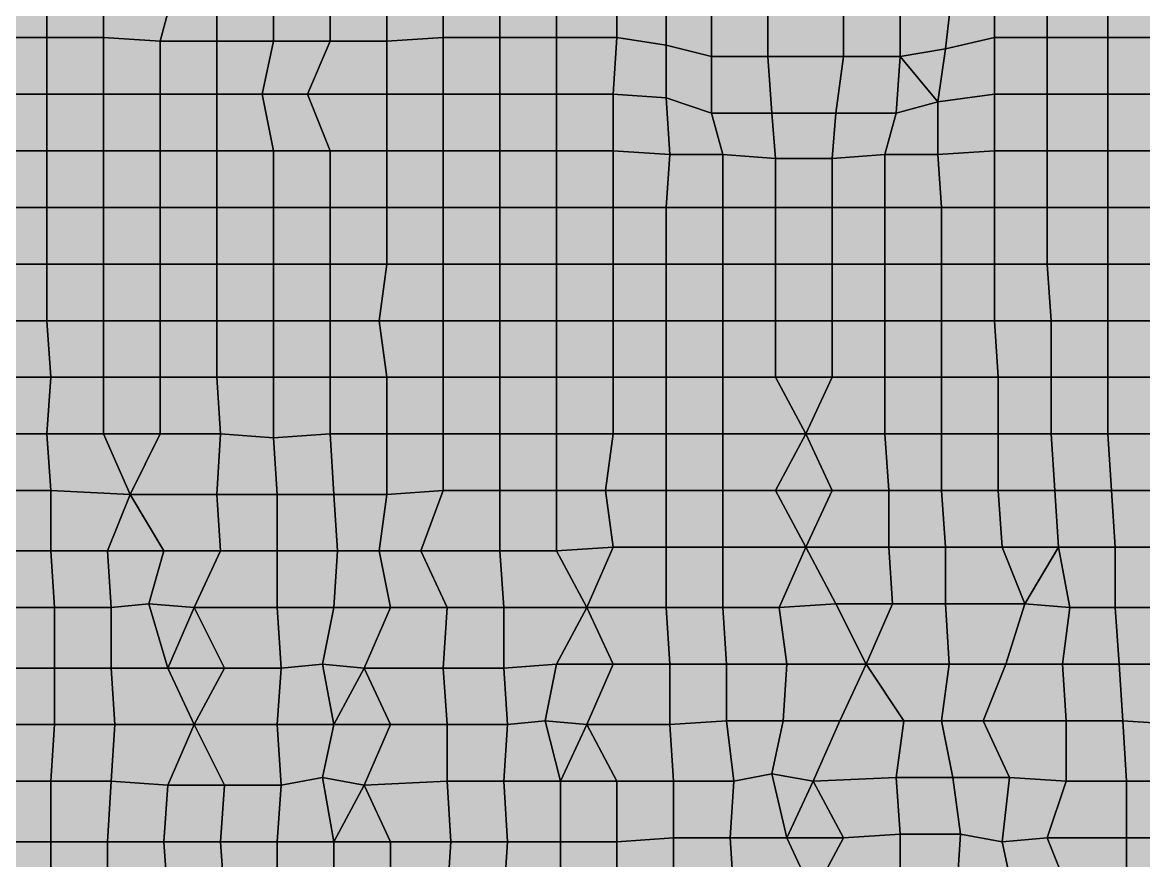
# Model space of a CAD drawing. Header units: metres. Extents: x -7480 to 79269, y -9100 to 45880.
# Drawn here: x 7090 to 13030, y 34580 to 39020 of the extents above; entities that cross this region are included whole.
import ezdxf

# ---------------------------------------------------------------- set-up
doc = ezdxf.new("R2010")
doc.units = ezdxf.units.M
for name, color, linetype in [('COLOR_1', 1, 'Continuous'), ('COLOR_181', 181, 'Continuous'), ('COLOR_3', 3, 'Continuous')]:
    doc.layers.add(name, color=color, linetype=linetype)

msp = doc.modelspace()

# ---------------------------------------------------------------- hatches: boundary and pattern name
at = {"layer": 'COLOR_1'}
for points in [[(11740, 38840), (11980, 38880), (12020, 39220), (11740, 39120)], [(11980, 38880), (12240, 38940), (12240, 39220), (12020, 39220)], [(12240, 38940), (12520, 38940), (12520, 39220), (12240, 39220)], [(11440, 38840), (11740, 38840), (11740, 39120), (11440, 39100)], [(11940, 38600), (12240, 38640), (12240, 38940), (11980, 38880)], [(12240, 38640), (12520, 38640), (12520, 38940), (12240, 38940)], [(10500, 38620), (10740, 38540), (10740, 38840), (10500, 38900)], [(11740, 38840), (11940, 38600), (11980, 38880)], [(10740, 38540), (11060, 38540), (11040, 38840), (10740, 38840)], [(11040, 38840), (11060, 38540), (11400, 38540), (11440, 38840)], [(11720, 38540), (11940, 38600), (11740, 38840)], [(11940, 38320), (12240, 38340), (12240, 38640), (11940, 38600)], [(12240, 38340), (12520, 38340), (12520, 38640), (12240, 38640)], [(11660, 38320), (11940, 38320), (11940, 38600), (11720, 38540)], [(10740, 38540), (10800, 38320), (11080, 38300), (11060, 38540)], [(11060, 38540), (11080, 38300), (11380, 38300), (11400, 38540)], [(11380, 38300), (11660, 38320), (11720, 38540), (11400, 38540)]]:
    msp.add_hatch(color=256, dxfattribs=at).paths.add_polyline_path(points)
at = {"layer": 'COLOR_181'}
for points in [[(6920, 38940), (7220, 38940), (7220, 39220), (6920, 39220)], [(7220, 38940), (7520, 38940), (7520, 39220), (7220, 39220)], [(7520, 38940), (7820, 38920), (7900, 39220), (7520, 39220)], [(7820, 38920), (8120, 38920), (8120, 39220), (7900, 39220)], [(8120, 38920), (8420, 38920), (8420, 39220), (8120, 39220)], [(8420, 38920), (8720, 38920), (8720, 39220), (8420, 39220)], [(8720, 38920), (9020, 38920), (9020, 39220), (8720, 39220)], [(9020, 38920), (9320, 38940), (9320, 39220), (9020, 39220)], [(9320, 38940), (9620, 38940), (9620, 39220), (9320, 39220)], [(9620, 38940), (9920, 38940), (9920, 39220), (9620, 39220)], [(9920, 38940), (10240, 38940), (10240, 39220), (9920, 39220)], [(10240, 38940), (10500, 38900), (10500, 39180), (10240, 39220)], [(12520, 38940), (12840, 38940), (12840, 39220), (12520, 39220)], [(12840, 38940), (13140, 38940), (13140, 39220), (12840, 39220)], [(10500, 38900), (10740, 38840), (10740, 39100), (10500, 39180)], [(10740, 38840), (11040, 38840), (11040, 39100), (10740, 39100)], [(11040, 38840), (11440, 38840), (11440, 39100), (11040, 39100)], [(6920, 38640), (7220, 38640), (7220, 38940), (6920, 38940)], [(7220, 38640), (7520, 38640), (7520, 38940), (7220, 38940)], [(7520, 38640), (7820, 38640), (7820, 38920), (7520, 38940)], [(7820, 38640), (8120, 38640), (8120, 38920), (7820, 38920)], [(8120, 38640), (8360, 38640), (8420, 38920), (8120, 38920)], [(8360, 38640), (8600, 38640), (8720, 38920), (8420, 38920)], [(8600, 38640), (9020, 38640), (9020, 38920), (8720, 38920)], [(9020, 38640), (9320, 38640), (9320, 38940), (9020, 38920)], [(9320, 38640), (9620, 38640), (9620, 38940), (9320, 38940)], [(9620, 38640), (9920, 38640), (9920, 38940), (9620, 38940)], [(9920, 38640), (10220, 38640), (10240, 38940), (9920, 38940)], [(10220, 38640), (10500, 38620), (10500, 38900), (10240, 38940)], [(12520, 38640), (12840, 38640), (12840, 38940), (12520, 38940)], [(12840, 38640), (13140, 38640), (13140, 38940), (12840, 38940)], [(6920, 38340), (7220, 38340), (7220, 38640), (6920, 38640)], [(7220, 38340), (7520, 38340), (7520, 38640), (7220, 38640)], [(7520, 38340), (7820, 38340), (7820, 38640), (7520, 38640)], [(7820, 38340), (8120, 38340), (8120, 38640), (7820, 38640)], [(8120, 38340), (8420, 38340), (8360, 38640), (8120, 38640)], [(8360, 38640), (8420, 38340), (8720, 38340), (8600, 38640)], [(8600, 38640), (8720, 38340), (9020, 38340), (9020, 38640)], [(9020, 38340), (9320, 38340), (9320, 38640), (9020, 38640)], [(9320, 38340), (9620, 38340), (9620, 38640), (9320, 38640)], [(9620, 38340), (9920, 38340), (9920, 38640), (9620, 38640)], [(9920, 38340), (10220, 38340), (10220, 38640), (9920, 38640)], [(10220, 38340), (10520, 38320), (10500, 38620), (10220, 38640)], [(10500, 38620), (10520, 38320), (10800, 38320), (10740, 38540)], [(12520, 38340), (12840, 38340), (12840, 38640), (12520, 38640)], [(12840, 38340), (13140, 38340), (13140, 38640), (12840, 38640)], [(6920, 38040), (7220, 38040), (7220, 38340), (6920, 38340)], [(7220, 38040), (7520, 38040), (7520, 38340), (7220, 38340)], [(7520, 38040), (7820, 38040), (7820, 38340), (7520, 38340)], [(7820, 38040), (8120, 38040), (8120, 38340), (7820, 38340)], [(8120, 38040), (8420, 38040), (8420, 38340), (8120, 38340)], [(8420, 38040), (8720, 38040), (8720, 38340), (8420, 38340)], [(8720, 38040), (9020, 38040), (9020, 38340), (8720, 38340)], [(9020, 38040), (9320, 38040), (9320, 38340), (9020, 38340)], [(9320, 38040), (9620, 38040), (9620, 38340), (9320, 38340)], [(9620, 38040), (9920, 38040), (9920, 38340), (9620, 38340)], [(9920, 38040), (10220, 38040), (10220, 38340), (9920, 38340)], [(10220, 38040), (10500, 38040), (10520, 38320), (10220, 38340)], [(10500, 38040), (10800, 38040), (10800, 38320), (10520, 38320)], [(10800, 38040), (11080, 38040), (11080, 38300), (10800, 38320)], [(11380, 38040), (11660, 38040), (11660, 38320), (11380, 38300)], [(11660, 38040), (11960, 38040), (11940, 38320), (11660, 38320)], [(11940, 38320), (11960, 38040), (12240, 38040), (12240, 38340)], [(12240, 38040), (12520, 38040), (12520, 38340), (12240, 38340)], [(12520, 38040), (12840, 38040), (12840, 38340), (12520, 38340)], [(12840, 38040), (13140, 38040), (13140, 38340), (12840, 38340)], [(11080, 38040), (11380, 38040), (11380, 38300), (11080, 38300)], [(6920, 37740), (7220, 37740), (7220, 38040), (6920, 38040)], [(7220, 37740), (7520, 37740), (7520, 38040), (7220, 38040)], [(7520, 37740), (7820, 37740), (7820, 38040), (7520, 38040)], [(7820, 37740), (8120, 37740), (8120, 38040), (7820, 38040)], [(8120, 37740), (8420, 37740), (8420, 38040), (8120, 38040)], [(8420, 37740), (8720, 37740), (8720, 38040), (8420, 38040)], [(8720, 37740), (9020, 37740), (9020, 38040), (8720, 38040)], [(9020, 37740), (9320, 37740), (9320, 38040), (9020, 38040)], [(9320, 37740), (9620, 37740), (9620, 38040), (9320, 38040)], [(9620, 37740), (9920, 37740), (9920, 38040), (9620, 38040)], [(9920, 37740), (10220, 37740), (10220, 38040), (9920, 38040)], [(10220, 37740), (10500, 37740), (10500, 38040), (10220, 38040)], [(10500, 37740), (10800, 37740), (10800, 38040), (10500, 38040)], [(10800, 37740), (11080, 37740), (11080, 38040), (10800, 38040)], [(11080, 37740), (11380, 37740), (11380, 38040), (11080, 38040)], [(11380, 37740), (11660, 37740), (11660, 38040), (11380, 38040)], [(11660, 37740), (11960, 37740), (11960, 38040), (11660, 38040)], [(11960, 37740), (12240, 37740), (12240, 38040), (11960, 38040)], [(12240, 37740), (12520, 37740), (12520, 38040), (12240, 38040)], [(12520, 37740), (12840, 37740), (12840, 38040), (12520, 38040)], [(12840, 37740), (13140, 37740), (13140, 38040), (12840, 38040)], [(6920, 37440), (7220, 37440), (7220, 37740), (6920, 37740)], [(7220, 37440), (7520, 37440), (7520, 37740), (7220, 37740)], [(7520, 37440), (7820, 37440), (7820, 37740), (7520, 37740)], [(7820, 37440), (8120, 37440), (8120, 37740), (7820, 37740)], [(8120, 37440), (8420, 37440), (8420, 37740), (8120, 37740)], [(8420, 37440), (8720, 37440), (8720, 37740), (8420, 37740)], [(8720, 37440), (8980, 37440), (9020, 37740), (8720, 37740)], [(8980, 37440), (9320, 37440), (9320, 37740), (9020, 37740)], [(9320, 37440), (9620, 37440), (9620, 37740), (9320, 37740)], [(9620, 37440), (9920, 37440), (9920, 37740), (9620, 37740)], [(9920, 37440), (10220, 37440), (10220, 37740), (9920, 37740)], [(10220, 37440), (10500, 37440), (10500, 37740), (10220, 37740)], [(10500, 37440), (10800, 37440), (10800, 37740), (10500, 37740)], [(10800, 37440), (11080, 37440), (11080, 37740), (10800, 37740)], [(11080, 37440), (11380, 37440), (11380, 37740), (11080, 37740)], [(11380, 37440), (11660, 37440), (11660, 37740), (11380, 37740)], [(11660, 37440), (11960, 37440), (11960, 37740), (11660, 37740)], [(11960, 37440), (12240, 37440), (12240, 37740), (11960, 37740)], [(12240, 37440), (12540, 37440), (12520, 37740), (12240, 37740)], [(12520, 37740), (12540, 37440), (12840, 37440), (12840, 37740)], [(12840, 37440), (13140, 37440), (13140, 37740), (12840, 37740)], [(6920, 37140), (7240, 37140), (7220, 37440), (6920, 37440)], [(7220, 37440), (7240, 37140), (7520, 37140), (7520, 37440)], [(7520, 37140), (7820, 37140), (7820, 37440), (7520, 37440)], [(7820, 37140), (8120, 37140), (8120, 37440), (7820, 37440)], [(8120, 37140), (8420, 37140), (8420, 37440), (8120, 37440)], [(8420, 37140), (8720, 37140), (8720, 37440), (8420, 37440)], [(8720, 37140), (9020, 37140), (8980, 37440), (8720, 37440)], [(8980, 37440), (9020, 37140), (9320, 37140), (9320, 37440)], [(9320, 37140), (9620, 37140), (9620, 37440), (9320, 37440)], [(9620, 37140), (9920, 37140), (9920, 37440), (9620, 37440)], [(9920, 37140), (10220, 37140), (10220, 37440), (9920, 37440)], [(10220, 37140), (10500, 37140), (10500, 37440), (10220, 37440)], [(10500, 37140), (10800, 37140), (10800, 37440), (10500, 37440)], [(10800, 37140), (11080, 37140), (11080, 37440), (10800, 37440)], [(11080, 37140), (11380, 37140), (11380, 37440), (11080, 37440)], [(11380, 37140), (11660, 37140), (11660, 37440), (11380, 37440)], [(11660, 37140), (11960, 37140), (11960, 37440), (11660, 37440)], [(11960, 37140), (12260, 37140), (12240, 37440), (11960, 37440)], [(12240, 37440), (12260, 37140), (12540, 37140), (12540, 37440)], [(12540, 37140), (12840, 37140), (12840, 37440), (12540, 37440)], [(12840, 37140), (13140, 37140), (13140, 37440), (12840, 37440)], [(6920, 36840), (7220, 36840), (7240, 37140), (6920, 37140)], [(7220, 36840), (7520, 36840), (7520, 37140), (7240, 37140)], [(7520, 36840), (7820, 36840), (7820, 37140), (7520, 37140)], [(7820, 36840), (8140, 36840), (8120, 37140), (7820, 37140)], [(8120, 37140), (8140, 36840), (8420, 36820), (8420, 37140)], [(8420, 36820), (8720, 36840), (8720, 37140), (8420, 37140)], [(8720, 36840), (9020, 36840), (9020, 37140), (8720, 37140)], [(9020, 36840), (9320, 36840), (9320, 37140), (9020, 37140)], [(9320, 36840), (9620, 36840), (9620, 37140), (9320, 37140)], [(9620, 36840), (9920, 36840), (9920, 37140), (9620, 37140)], [(9920, 36840), (10220, 36840), (10220, 37140), (9920, 37140)], [(10220, 36840), (10500, 36840), (10500, 37140), (10220, 37140)], [(10500, 36840), (10800, 36840), (10800, 37140), (10500, 37140)], [(10800, 36840), (11240, 36840), (11080, 37140), (10800, 37140)], [(11080, 37140), (11240, 36840), (11380, 37140)], [(11240, 36840), (11660, 36840), (11660, 37140), (11380, 37140)], [(11660, 36840), (11960, 36840), (11960, 37140), (11660, 37140)], [(11960, 36840), (12260, 36840), (12260, 37140), (11960, 37140)], [(12260, 36840), (12540, 36840), (12540, 37140), (12260, 37140)], [(12540, 36840), (12840, 36840), (12840, 37140), (12540, 37140)], [(12840, 36840), (13160, 36840), (13140, 37140), (12840, 37140)], [(6920, 36840), (6940, 36540), (7240, 36540), (7220, 36840)], [(7220, 36840), (7240, 36540), (7660, 36520), (7520, 36840)], [(7520, 36840), (7660, 36520), (7820, 36840)], [(7660, 36520), (8120, 36520), (8140, 36840), (7820, 36840)], [(8120, 36520), (8440, 36520), (8420, 36820), (8140, 36840)], [(8420, 36820), (8440, 36520), (8740, 36520), (8720, 36840)], [(8720, 36840), (8740, 36520), (9020, 36520), (9020, 36840)], [(9020, 36520), (9320, 36540), (9320, 36840), (9020, 36840)], [(9320, 36540), (9620, 36540), (9620, 36840), (9320, 36840)], [(9620, 36540), (9920, 36540), (9920, 36840), (9620, 36840)], [(9920, 36540), (10180, 36540), (10220, 36840), (9920, 36840)], [(10180, 36540), (10500, 36540), (10500, 36840), (10220, 36840)], [(10500, 36540), (10800, 36540), (10800, 36840), (10500, 36840)], [(10800, 36540), (11080, 36540), (11240, 36840), (10800, 36840)], [(11080, 36540), (11380, 36540), (11240, 36840)], [(11240, 36840), (11380, 36540), (11680, 36540), (11660, 36840)], [(11660, 36840), (11680, 36540), (11960, 36540), (11960, 36840)], [(11960, 36540), (12260, 36540), (12260, 36840), (11960, 36840)], [(12260, 36540), (12560, 36540), (12540, 36840), (12260, 36840)], [(12540, 36840), (12560, 36540), (12860, 36540), (12840, 36840)], [(12840, 36840), (12860, 36540), (13160, 36540), (13160, 36840)], [(6940, 36220), (7240, 36220), (7240, 36540), (6940, 36540)], [(7240, 36220), (7540, 36220), (7660, 36520), (7240, 36540)], [(8980, 36220), (9200, 36220), (9320, 36540), (9020, 36520)], [(9200, 36220), (9620, 36220), (9620, 36540), (9320, 36540)], [(9620, 36220), (9920, 36220), (9920, 36540), (9620, 36540)], [(9920, 36220), (10220, 36240), (10180, 36540), (9920, 36540)], [(10180, 36540), (10220, 36240), (10500, 36240), (10500, 36540)], [(10500, 36240), (10800, 36240), (10800, 36540), (10500, 36540)], [(10800, 36240), (11240, 36240), (11080, 36540), (10800, 36540)], [(11080, 36540), (11240, 36240), (11380, 36540)], [(11240, 36240), (11680, 36240), (11680, 36540), (11380, 36540)], [(11680, 36240), (11980, 36240), (11960, 36540), (11680, 36540)], [(11960, 36540), (11980, 36240), (12280, 36240), (12260, 36540)], [(12260, 36540), (12280, 36240), (12580, 36240), (12560, 36540)], [(12560, 36540), (12580, 36240), (12880, 36240), (12860, 36540)], [(12860, 36540), (12880, 36240), (13280, 36240), (13160, 36540)], [(7540, 36220), (7840, 36220), (7660, 36520)], [(7660, 36520), (7840, 36220), (8140, 36220), (8120, 36520)], [(8120, 36520), (8140, 36220), (8440, 36220), (8440, 36520)], [(8440, 36220), (8760, 36220), (8740, 36520), (8440, 36520)], [(8740, 36520), (8760, 36220), (8980, 36220), (9020, 36520)], [(9920, 36220), (10080, 35920), (10220, 36240)], [(10080, 35920), (10500, 35920), (10500, 36240), (10220, 36240)], [(10500, 35920), (10800, 35920), (10800, 36240), (10500, 36240)], [(10800, 35920), (11100, 35920), (11240, 36240), (10800, 36240)], [(11100, 35920), (11400, 35940), (11240, 36240)], [(11240, 36240), (11400, 35940), (11700, 35940), (11680, 36240)], [(11680, 36240), (11700, 35940), (11980, 35940), (11980, 36240)], [(11980, 35940), (12400, 35940), (12280, 36240), (11980, 36240)], [(12280, 36240), (12400, 35940), (12580, 36240)], [(12400, 35940), (12640, 35920), (12580, 36240)], [(12580, 36240), (12640, 35920), (12880, 35920), (12880, 36240)], [(12880, 35920), (13200, 35920), (13280, 36240), (12880, 36240)], [(6940, 36220), (6960, 35920), (7260, 35920), (7240, 36220)], [(7240, 36220), (7260, 35920), (7560, 35920), (7540, 36220)], [(7540, 36220), (7560, 35920), (7760, 35940), (7840, 36220)], [(7760, 35940), (8000, 35920), (8140, 36220), (7840, 36220)], [(8000, 35920), (8440, 35920), (8440, 36220), (8140, 36220)], [(8440, 35920), (8740, 35920), (8760, 36220), (8440, 36220)], [(8740, 35920), (9040, 35920), (8980, 36220), (8760, 36220)], [(8980, 36220), (9040, 35920), (9340, 35920), (9200, 36220)], [(9200, 36220), (9340, 35920), (9640, 35920), (9620, 36220)], [(9620, 36220), (9640, 35920), (10080, 35920), (9920, 36220)], [(7560, 35600), (7860, 35600), (7760, 35940), (7560, 35920)], [(7760, 35940), (7860, 35600), (8000, 35920)], [(11100, 35920), (11140, 35620), (11560, 35620), (11400, 35940)], [(11400, 35940), (11560, 35620), (11700, 35940)], [(11560, 35620), (12000, 35620), (11980, 35940), (11700, 35940)], [(11980, 35940), (12000, 35620), (12300, 35620), (12400, 35940)], [(12300, 35620), (12600, 35620), (12640, 35920), (12400, 35940)], [(6940, 35600), (7260, 35600), (7260, 35920), (6960, 35920)], [(7260, 35600), (7560, 35600), (7560, 35920), (7260, 35920)], [(7860, 35600), (8160, 35600), (8000, 35920)], [(8000, 35920), (8160, 35600), (8460, 35600), (8440, 35920)], [(8440, 35920), (8460, 35600), (8680, 35620), (8740, 35920)], [(8680, 35620), (8900, 35600), (9040, 35920), (8740, 35920)], [(8900, 35600), (9320, 35600), (9340, 35920), (9040, 35920)], [(9320, 35600), (9640, 35600), (9640, 35920), (9340, 35920)], [(9640, 35600), (9920, 35620), (10080, 35920), (9640, 35920)], [(9920, 35620), (10220, 35620), (10080, 35920)], [(10080, 35920), (10220, 35620), (10520, 35620), (10500, 35920)], [(10500, 35920), (10520, 35620), (10820, 35620), (10800, 35920)], [(10800, 35920), (10820, 35620), (11140, 35620), (11100, 35920)], [(12600, 35620), (12900, 35620), (12880, 35920), (12640, 35920)], [(12880, 35920), (12900, 35620), (13220, 35620), (13200, 35920)], [(6940, 35600), (6960, 35300), (7260, 35300), (7260, 35600)], [(7260, 35300), (7580, 35300), (7560, 35600), (7260, 35600)], [(7560, 35600), (7580, 35300), (8000, 35300), (7860, 35600)], [(7860, 35600), (8000, 35300), (8160, 35600)], [(8000, 35300), (8440, 35300), (8460, 35600), (8160, 35600)], [(8440, 35300), (8740, 35300), (8680, 35620), (8460, 35600)], [(8680, 35620), (8740, 35300), (8900, 35600)], [(8740, 35300), (9040, 35300), (8900, 35600)], [(8900, 35600), (9040, 35300), (9340, 35300), (9320, 35600)], [(9320, 35600), (9340, 35300), (9660, 35300), (9640, 35600)], [(9640, 35600), (9660, 35300), (9860, 35320), (9920, 35620)], [(9860, 35320), (10080, 35300), (10220, 35620), (9920, 35620)], [(10080, 35300), (10520, 35300), (10520, 35620), (10220, 35620)], [(10520, 35300), (10820, 35320), (10820, 35620), (10520, 35620)], [(10820, 35320), (11120, 35320), (11140, 35620), (10820, 35620)], [(11120, 35320), (11420, 35320), (11560, 35620), (11140, 35620)], [(11420, 35320), (11760, 35320), (11560, 35620)], [(11560, 35620), (11760, 35320), (11960, 35320), (12000, 35620)], [(11960, 35320), (12180, 35320), (12300, 35620), (12000, 35620)], [(12180, 35320), (12620, 35320), (12600, 35620), (12300, 35620)], [(12600, 35620), (12620, 35320), (12920, 35320), (12900, 35620)], [(12900, 35620), (12920, 35320), (13220, 35300), (13220, 35620)], [(6920, 35000), (7240, 35000), (7260, 35300), (6960, 35300)], [(7240, 35000), (7560, 35000), (7580, 35300), (7260, 35300)], [(7560, 35000), (7860, 34980), (8000, 35300), (7580, 35300)], [(7860, 34980), (8160, 34980), (8000, 35300)], [(8000, 35300), (8160, 34980), (8460, 34980), (8440, 35300)], [(8440, 35300), (8460, 34980), (8680, 35020), (8740, 35300)], [(8680, 35020), (8900, 34980), (9040, 35300), (8740, 35300)], [(8900, 34980), (9340, 35000), (9340, 35300), (9040, 35300)], [(9340, 35000), (9640, 35000), (9660, 35300), (9340, 35300)], [(9640, 35000), (9940, 35000), (9860, 35320), (9660, 35300)], [(9860, 35320), (9940, 35000), (10080, 35300)], [(9940, 35000), (10240, 35000), (10080, 35300)], [(10080, 35300), (10240, 35000), (10540, 35000), (10520, 35300)], [(10520, 35300), (10540, 35000), (10860, 35000), (10820, 35320)], [(10820, 35320), (10860, 35000), (11060, 35040), (11120, 35320)], [(11060, 35040), (11280, 35000), (11420, 35320), (11120, 35320)], [(11280, 35000), (11720, 35020), (11760, 35320), (11420, 35320)], [(11720, 35020), (12020, 35020), (11960, 35320), (11760, 35320)], [(11960, 35320), (12020, 35020), (12320, 35020), (12180, 35320)], [(12180, 35320), (12320, 35020), (12620, 35000), (12620, 35320)], [(12620, 35000), (12940, 35000), (12920, 35320), (12620, 35320)], [(12920, 35320), (12940, 35000), (13240, 35000), (13220, 35300)], [(6920, 35000), (6940, 34680), (7240, 34680), (7240, 35000)], [(7240, 34680), (7540, 34680), (7560, 35000), (7240, 35000)], [(7540, 34680), (7840, 34680), (7860, 34980), (7560, 35000)], [(8440, 34680), (8740, 34680), (8680, 35020), (8460, 34980)], [(8680, 35020), (8740, 34680), (8900, 34980)], [(8900, 34980), (9040, 34680), (9360, 34680), (9340, 35000)], [(9340, 35000), (9360, 34680), (9660, 34680), (9640, 35000)], [(9640, 35000), (9660, 34680), (9940, 34680), (9940, 35000)], [(9940, 34680), (10240, 34680), (10240, 35000), (9940, 35000)], [(10240, 34680), (10540, 34700), (10540, 35000), (10240, 35000)], [(10540, 34700), (10840, 34700), (10860, 35000), (10540, 35000)], [(10840, 34700), (11140, 34700), (11060, 35040), (10860, 35000)], [(11060, 35040), (11140, 34700), (11280, 35000)], [(11140, 34700), (11440, 34700), (11280, 35000)], [(11280, 35000), (11440, 34700), (11740, 34720), (11720, 35020)], [(11720, 35020), (11740, 34720), (12060, 34720), (12020, 35020)], [(12020, 35020), (12060, 34720), (12280, 34680), (12320, 35020)], [(12280, 34680), (12520, 34700), (12620, 35000), (12320, 35020)], [(12520, 34700), (12940, 34700), (12940, 35000), (12620, 35000)], [(12940, 34700), (13240, 34700), (13240, 35000), (12940, 35000)], [(7840, 34680), (8140, 34680), (8160, 34980), (7860, 34980)], [(8140, 34680), (8440, 34680), (8460, 34980), (8160, 34980)], [(8740, 34680), (9040, 34680), (8900, 34980)], [(10240, 34380), (10540, 34380), (10540, 34700), (10240, 34680)], [(10540, 34380), (10860, 34400), (10840, 34700), (10540, 34700)], [(10840, 34700), (10860, 34400), (11280, 34400), (11140, 34700)], [(11140, 34700), (11280, 34400), (11440, 34700)], [(11280, 34400), (11740, 34420), (11740, 34720), (11440, 34700)], [(11740, 34420), (12040, 34420), (12060, 34720), (11740, 34720)], [(12040, 34420), (12340, 34400), (12280, 34680), (12060, 34720)], [(12280, 34680), (12340, 34400), (12640, 34400), (12520, 34700)], [(12520, 34700), (12640, 34400), (12940, 34400), (12940, 34700)], [(12940, 34400), (13240, 34400), (13240, 34700), (12940, 34700)], [(6940, 34380), (7240, 34380), (7240, 34680), (6940, 34680)], [(7240, 34380), (7540, 34380), (7540, 34680), (7240, 34680)], [(7540, 34380), (7860, 34380), (7840, 34680), (7540, 34680)], [(7840, 34680), (7860, 34380), (8160, 34380), (8140, 34680)], [(8140, 34680), (8160, 34380), (8440, 34380), (8440, 34680)], [(8440, 34380), (8740, 34380), (8740, 34680), (8440, 34680)], [(8740, 34380), (9040, 34380), (9040, 34680), (8740, 34680)], [(9040, 34380), (9340, 34380), (9360, 34680), (9040, 34680)], [(9340, 34380), (9640, 34380), (9660, 34680), (9360, 34680)], [(9640, 34380), (9940, 34380), (9940, 34680), (9660, 34680)], [(9940, 34380), (10240, 34380), (10240, 34680), (9940, 34680)]]:
    msp.add_hatch(color=256, dxfattribs=at).paths.add_polyline_path(points)
at = {"layer": 'COLOR_3'}
msp.add_hatch(color=256, dxfattribs=at).paths.add_polyline_path([(11400, 38540), (11720, 38540), (11740, 38840), (11440, 38840)])

# ---------------------------------------------------------------- linework, layer by layer
at = {"layer": 'COLOR_1'}
for points in [[(11740, 38840), (11980, 38880), (12020, 39220), (11740, 39120)], [(11980, 38880), (12240, 38940), (12240, 39220), (12020, 39220)], [(12240, 38940), (12520, 38940), (12520, 39220), (12240, 39220)], [(11440, 38840), (11740, 38840), (11740, 39120), (11440, 39100)], [(11940, 38600), (12240, 38640), (12240, 38940), (11980, 38880)], [(12240, 38640), (12520, 38640), (12520, 38940), (12240, 38940)], [(10500, 38620), (10740, 38540), (10740, 38840), (10500, 38900)], [(11740, 38840), (11940, 38600), (11980, 38880)], [(10740, 38540), (11060, 38540), (11040, 38840), (10740, 38840)], [(11040, 38840), (11060, 38540), (11400, 38540), (11440, 38840)], [(11720, 38540), (11940, 38600), (11740, 38840)], [(11940, 38320), (12240, 38340), (12240, 38640), (11940, 38600)], [(12240, 38340), (12520, 38340), (12520, 38640), (12240, 38640)], [(11660, 38320), (11940, 38320), (11940, 38600), (11720, 38540)], [(10740, 38540), (10800, 38320), (11080, 38300), (11060, 38540)], [(11060, 38540), (11080, 38300), (11380, 38300), (11400, 38540)], [(11380, 38300), (11660, 38320), (11720, 38540), (11400, 38540)]]:
    msp.add_lwpolyline(points, close=True, dxfattribs=at)
at = {"layer": 'COLOR_181'}
for points in [[(6920, 38940), (7220, 38940), (7220, 39220), (6920, 39220)], [(7220, 38940), (7520, 38940), (7520, 39220), (7220, 39220)], [(7520, 38940), (7820, 38920), (7900, 39220), (7520, 39220)], [(7820, 38920), (8120, 38920), (8120, 39220), (7900, 39220)], [(8120, 38920), (8420, 38920), (8420, 39220), (8120, 39220)], [(8420, 38920), (8720, 38920), (8720, 39220), (8420, 39220)], [(8720, 38920), (9020, 38920), (9020, 39220), (8720, 39220)], [(9020, 38920), (9320, 38940), (9320, 39220), (9020, 39220)], [(9320, 38940), (9620, 38940), (9620, 39220), (9320, 39220)], [(9620, 38940), (9920, 38940), (9920, 39220), (9620, 39220)], [(9920, 38940), (10240, 38940), (10240, 39220), (9920, 39220)], [(10240, 38940), (10500, 38900), (10500, 39180), (10240, 39220)], [(12520, 38940), (12840, 38940), (12840, 39220), (12520, 39220)], [(12840, 38940), (13140, 38940), (13140, 39220), (12840, 39220)], [(10500, 38900), (10740, 38840), (10740, 39100), (10500, 39180)], [(10740, 38840), (11040, 38840), (11040, 39100), (10740, 39100)], [(11040, 38840), (11440, 38840), (11440, 39100), (11040, 39100)], [(6920, 38640), (7220, 38640), (7220, 38940), (6920, 38940)], [(7220, 38640), (7520, 38640), (7520, 38940), (7220, 38940)], [(7520, 38640), (7820, 38640), (7820, 38920), (7520, 38940)], [(7820, 38640), (8120, 38640), (8120, 38920), (7820, 38920)], [(8120, 38640), (8360, 38640), (8420, 38920), (8120, 38920)], [(8360, 38640), (8600, 38640), (8720, 38920), (8420, 38920)], [(8600, 38640), (9020, 38640), (9020, 38920), (8720, 38920)], [(9020, 38640), (9320, 38640), (9320, 38940), (9020, 38920)], [(9320, 38640), (9620, 38640), (9620, 38940), (9320, 38940)], [(9620, 38640), (9920, 38640), (9920, 38940), (9620, 38940)], [(9920, 38640), (10220, 38640), (10240, 38940), (9920, 38940)], [(10220, 38640), (10500, 38620), (10500, 38900), (10240, 38940)], [(12520, 38640), (12840, 38640), (12840, 38940), (12520, 38940)], [(12840, 38640), (13140, 38640), (13140, 38940), (12840, 38940)], [(6920, 38340), (7220, 38340), (7220, 38640), (6920, 38640)], [(7220, 38340), (7520, 38340), (7520, 38640), (7220, 38640)], [(7520, 38340), (7820, 38340), (7820, 38640), (7520, 38640)], [(7820, 38340), (8120, 38340), (8120, 38640), (7820, 38640)], [(8120, 38340), (8420, 38340), (8360, 38640), (8120, 38640)], [(8360, 38640), (8420, 38340), (8720, 38340), (8600, 38640)], [(8600, 38640), (8720, 38340), (9020, 38340), (9020, 38640)], [(9020, 38340), (9320, 38340), (9320, 38640), (9020, 38640)], [(9320, 38340), (9620, 38340), (9620, 38640), (9320, 38640)], [(9620, 38340), (9920, 38340), (9920, 38640), (9620, 38640)], [(9920, 38340), (10220, 38340), (10220, 38640), (9920, 38640)], [(10220, 38340), (10520, 38320), (10500, 38620), (10220, 38640)], [(10500, 38620), (10520, 38320), (10800, 38320), (10740, 38540)], [(12520, 38340), (12840, 38340), (12840, 38640), (12520, 38640)], [(12840, 38340), (13140, 38340), (13140, 38640), (12840, 38640)], [(6920, 38040), (7220, 38040), (7220, 38340), (6920, 38340)], [(7220, 38040), (7520, 38040), (7520, 38340), (7220, 38340)], [(7520, 38040), (7820, 38040), (7820, 38340), (7520, 38340)], [(7820, 38040), (8120, 38040), (8120, 38340), (7820, 38340)], [(8120, 38040), (8420, 38040), (8420, 38340), (8120, 38340)], [(8420, 38040), (8720, 38040), (8720, 38340), (8420, 38340)], [(8720, 38040), (9020, 38040), (9020, 38340), (8720, 38340)], [(9020, 38040), (9320, 38040), (9320, 38340), (9020, 38340)], [(9320, 38040), (9620, 38040), (9620, 38340), (9320, 38340)], [(9620, 38040), (9920, 38040), (9920, 38340), (9620, 38340)], [(9920, 38040), (10220, 38040), (10220, 38340), (9920, 38340)], [(10220, 38040), (10500, 38040), (10520, 38320), (10220, 38340)], [(10500, 38040), (10800, 38040), (10800, 38320), (10520, 38320)], [(10800, 38040), (11080, 38040), (11080, 38300), (10800, 38320)], [(11380, 38040), (11660, 38040), (11660, 38320), (11380, 38300)], [(11660, 38040), (11960, 38040), (11940, 38320), (11660, 38320)], [(11940, 38320), (11960, 38040), (12240, 38040), (12240, 38340)], [(12240, 38040), (12520, 38040), (12520, 38340), (12240, 38340)], [(12520, 38040), (12840, 38040), (12840, 38340), (12520, 38340)], [(12840, 38040), (13140, 38040), (13140, 38340), (12840, 38340)], [(11080, 38040), (11380, 38040), (11380, 38300), (11080, 38300)], [(6920, 37740), (7220, 37740), (7220, 38040), (6920, 38040)], [(7220, 37740), (7520, 37740), (7520, 38040), (7220, 38040)], [(7520, 37740), (7820, 37740), (7820, 38040), (7520, 38040)], [(7820, 37740), (8120, 37740), (8120, 38040), (7820, 38040)], [(8120, 37740), (8420, 37740), (8420, 38040), (8120, 38040)], [(8420, 37740), (8720, 37740), (8720, 38040), (8420, 38040)], [(8720, 37740), (9020, 37740), (9020, 38040), (8720, 38040)], [(9020, 37740), (9320, 37740), (9320, 38040), (9020, 38040)], [(9320, 37740), (9620, 37740), (9620, 38040), (9320, 38040)], [(9620, 37740), (9920, 37740), (9920, 38040), (9620, 38040)], [(9920, 37740), (10220, 37740), (10220, 38040), (9920, 38040)], [(10220, 37740), (10500, 37740), (10500, 38040), (10220, 38040)], [(10500, 37740), (10800, 37740), (10800, 38040), (10500, 38040)], [(10800, 37740), (11080, 37740), (11080, 38040), (10800, 38040)], [(11080, 37740), (11380, 37740), (11380, 38040), (11080, 38040)], [(11380, 37740), (11660, 37740), (11660, 38040), (11380, 38040)], [(11660, 37740), (11960, 37740), (11960, 38040), (11660, 38040)], [(11960, 37740), (12240, 37740), (12240, 38040), (11960, 38040)], [(12240, 37740), (12520, 37740), (12520, 38040), (12240, 38040)], [(12520, 37740), (12840, 37740), (12840, 38040), (12520, 38040)], [(12840, 37740), (13140, 37740), (13140, 38040), (12840, 38040)], [(6920, 37440), (7220, 37440), (7220, 37740), (6920, 37740)], [(7220, 37440), (7520, 37440), (7520, 37740), (7220, 37740)], [(7520, 37440), (7820, 37440), (7820, 37740), (7520, 37740)], [(7820, 37440), (8120, 37440), (8120, 37740), (7820, 37740)], [(8120, 37440), (8420, 37440), (8420, 37740), (8120, 37740)], [(8420, 37440), (8720, 37440), (8720, 37740), (8420, 37740)], [(8720, 37440), (8980, 37440), (9020, 37740), (8720, 37740)], [(8980, 37440), (9320, 37440), (9320, 37740), (9020, 37740)], [(9320, 37440), (9620, 37440), (9620, 37740), (9320, 37740)], [(9620, 37440), (9920, 37440), (9920, 37740), (9620, 37740)], [(9920, 37440), (10220, 37440), (10220, 37740), (9920, 37740)], [(10220, 37440), (10500, 37440), (10500, 37740), (10220, 37740)], [(10500, 37440), (10800, 37440), (10800, 37740), (10500, 37740)], [(10800, 37440), (11080, 37440), (11080, 37740), (10800, 37740)], [(11080, 37440), (11380, 37440), (11380, 37740), (11080, 37740)], [(11380, 37440), (11660, 37440), (11660, 37740), (11380, 37740)], [(11660, 37440), (11960, 37440), (11960, 37740), (11660, 37740)], [(11960, 37440), (12240, 37440), (12240, 37740), (11960, 37740)], [(12240, 37440), (12540, 37440), (12520, 37740), (12240, 37740)], [(12520, 37740), (12540, 37440), (12840, 37440), (12840, 37740)], [(12840, 37440), (13140, 37440), (13140, 37740), (12840, 37740)], [(6920, 37140), (7240, 37140), (7220, 37440), (6920, 37440)], [(7220, 37440), (7240, 37140), (7520, 37140), (7520, 37440)], [(7520, 37140), (7820, 37140), (7820, 37440), (7520, 37440)], [(7820, 37140), (8120, 37140), (8120, 37440), (7820, 37440)], [(8120, 37140), (8420, 37140), (8420, 37440), (8120, 37440)], [(8420, 37140), (8720, 37140), (8720, 37440), (8420, 37440)], [(8720, 37140), (9020, 37140), (8980, 37440), (8720, 37440)], [(8980, 37440), (9020, 37140), (9320, 37140), (9320, 37440)], [(9320, 37140), (9620, 37140), (9620, 37440), (9320, 37440)], [(9620, 37140), (9920, 37140), (9920, 37440), (9620, 37440)], [(9920, 37140), (10220, 37140), (10220, 37440), (9920, 37440)], [(10220, 37140), (10500, 37140), (10500, 37440), (10220, 37440)], [(10500, 37140), (10800, 37140), (10800, 37440), (10500, 37440)], [(10800, 37140), (11080, 37140), (11080, 37440), (10800, 37440)], [(11080, 37140), (11380, 37140), (11380, 37440), (11080, 37440)], [(11380, 37140), (11660, 37140), (11660, 37440), (11380, 37440)], [(11660, 37140), (11960, 37140), (11960, 37440), (11660, 37440)], [(11960, 37140), (12260, 37140), (12240, 37440), (11960, 37440)], [(12240, 37440), (12260, 37140), (12540, 37140), (12540, 37440)], [(12540, 37140), (12840, 37140), (12840, 37440), (12540, 37440)], [(12840, 37140), (13140, 37140), (13140, 37440), (12840, 37440)], [(6920, 36840), (7220, 36840), (7240, 37140), (6920, 37140)], [(7220, 36840), (7520, 36840), (7520, 37140), (7240, 37140)], [(7520, 36840), (7820, 36840), (7820, 37140), (7520, 37140)], [(7820, 36840), (8140, 36840), (8120, 37140), (7820, 37140)], [(8120, 37140), (8140, 36840), (8420, 36820), (8420, 37140)], [(8420, 36820), (8720, 36840), (8720, 37140), (8420, 37140)], [(8720, 36840), (9020, 36840), (9020, 37140), (8720, 37140)], [(9020, 36840), (9320, 36840), (9320, 37140), (9020, 37140)], [(9320, 36840), (9620, 36840), (9620, 37140), (9320, 37140)], [(9620, 36840), (9920, 36840), (9920, 37140), (9620, 37140)], [(9920, 36840), (10220, 36840), (10220, 37140), (9920, 37140)], [(10220, 36840), (10500, 36840), (10500, 37140), (10220, 37140)], [(10500, 36840), (10800, 36840), (10800, 37140), (10500, 37140)], [(10800, 36840), (11240, 36840), (11080, 37140), (10800, 37140)], [(11080, 37140), (11240, 36840), (11380, 37140)], [(11240, 36840), (11660, 36840), (11660, 37140), (11380, 37140)], [(11660, 36840), (11960, 36840), (11960, 37140), (11660, 37140)], [(11960, 36840), (12260, 36840), (12260, 37140), (11960, 37140)], [(12260, 36840), (12540, 36840), (12540, 37140), (12260, 37140)], [(12540, 36840), (12840, 36840), (12840, 37140), (12540, 37140)], [(12840, 36840), (13160, 36840), (13140, 37140), (12840, 37140)], [(6920, 36840), (6940, 36540), (7240, 36540), (7220, 36840)], [(7220, 36840), (7240, 36540), (7660, 36520), (7520, 36840)], [(7520, 36840), (7660, 36520), (7820, 36840)], [(7660, 36520), (8120, 36520), (8140, 36840), (7820, 36840)], [(8120, 36520), (8440, 36520), (8420, 36820), (8140, 36840)], [(8420, 36820), (8440, 36520), (8740, 36520), (8720, 36840)], [(8720, 36840), (8740, 36520), (9020, 36520), (9020, 36840)], [(9020, 36520), (9320, 36540), (9320, 36840), (9020, 36840)], [(9320, 36540), (9620, 36540), (9620, 36840), (9320, 36840)], [(9620, 36540), (9920, 36540), (9920, 36840), (9620, 36840)], [(9920, 36540), (10180, 36540), (10220, 36840), (9920, 36840)], [(10180, 36540), (10500, 36540), (10500, 36840), (10220, 36840)], [(10500, 36540), (10800, 36540), (10800, 36840), (10500, 36840)], [(10800, 36540), (11080, 36540), (11240, 36840), (10800, 36840)], [(11080, 36540), (11380, 36540), (11240, 36840)], [(11240, 36840), (11380, 36540), (11680, 36540), (11660, 36840)], [(11660, 36840), (11680, 36540), (11960, 36540), (11960, 36840)], [(11960, 36540), (12260, 36540), (12260, 36840), (11960, 36840)], [(12260, 36540), (12560, 36540), (12540, 36840), (12260, 36840)], [(12540, 36840), (12560, 36540), (12860, 36540), (12840, 36840)], [(12840, 36840), (12860, 36540), (13160, 36540), (13160, 36840)], [(6940, 36220), (7240, 36220), (7240, 36540), (6940, 36540)], [(7240, 36220), (7540, 36220), (7660, 36520), (7240, 36540)], [(8980, 36220), (9200, 36220), (9320, 36540), (9020, 36520)], [(9200, 36220), (9620, 36220), (9620, 36540), (9320, 36540)], [(9620, 36220), (9920, 36220), (9920, 36540), (9620, 36540)], [(9920, 36220), (10220, 36240), (10180, 36540), (9920, 36540)], [(10180, 36540), (10220, 36240), (10500, 36240), (10500, 36540)], [(10500, 36240), (10800, 36240), (10800, 36540), (10500, 36540)], [(10800, 36240), (11240, 36240), (11080, 36540), (10800, 36540)], [(11080, 36540), (11240, 36240), (11380, 36540)], [(11240, 36240), (11680, 36240), (11680, 36540), (11380, 36540)], [(11680, 36240), (11980, 36240), (11960, 36540), (11680, 36540)], [(11960, 36540), (11980, 36240), (12280, 36240), (12260, 36540)], [(12260, 36540), (12280, 36240), (12580, 36240), (12560, 36540)], [(12560, 36540), (12580, 36240), (12880, 36240), (12860, 36540)], [(12860, 36540), (12880, 36240), (13280, 36240), (13160, 36540)], [(7540, 36220), (7840, 36220), (7660, 36520)], [(7660, 36520), (7840, 36220), (8140, 36220), (8120, 36520)], [(8120, 36520), (8140, 36220), (8440, 36220), (8440, 36520)], [(8440, 36220), (8760, 36220), (8740, 36520), (8440, 36520)], [(8740, 36520), (8760, 36220), (8980, 36220), (9020, 36520)], [(9920, 36220), (10080, 35920), (10220, 36240)], [(10080, 35920), (10500, 35920), (10500, 36240), (10220, 36240)], [(10500, 35920), (10800, 35920), (10800, 36240), (10500, 36240)], [(10800, 35920), (11100, 35920), (11240, 36240), (10800, 36240)], [(11100, 35920), (11400, 35940), (11240, 36240)], [(11240, 36240), (11400, 35940), (11700, 35940), (11680, 36240)], [(11680, 36240), (11700, 35940), (11980, 35940), (11980, 36240)], [(11980, 35940), (12400, 35940), (12280, 36240), (11980, 36240)], [(12280, 36240), (12400, 35940), (12580, 36240)], [(12400, 35940), (12640, 35920), (12580, 36240)], [(12580, 36240), (12640, 35920), (12880, 35920), (12880, 36240)], [(12880, 35920), (13200, 35920), (13280, 36240), (12880, 36240)], [(6940, 36220), (6960, 35920), (7260, 35920), (7240, 36220)], [(7240, 36220), (7260, 35920), (7560, 35920), (7540, 36220)], [(7540, 36220), (7560, 35920), (7760, 35940), (7840, 36220)], [(7760, 35940), (8000, 35920), (8140, 36220), (7840, 36220)], [(8000, 35920), (8440, 35920), (8440, 36220), (8140, 36220)], [(8440, 35920), (8740, 35920), (8760, 36220), (8440, 36220)], [(8740, 35920), (9040, 35920), (8980, 36220), (8760, 36220)], [(8980, 36220), (9040, 35920), (9340, 35920), (9200, 36220)], [(9200, 36220), (9340, 35920), (9640, 35920), (9620, 36220)], [(9620, 36220), (9640, 35920), (10080, 35920), (9920, 36220)], [(7560, 35600), (7860, 35600), (7760, 35940), (7560, 35920)], [(7760, 35940), (7860, 35600), (8000, 35920)], [(11100, 35920), (11140, 35620), (11560, 35620), (11400, 35940)], [(11400, 35940), (11560, 35620), (11700, 35940)], [(11560, 35620), (12000, 35620), (11980, 35940), (11700, 35940)], [(11980, 35940), (12000, 35620), (12300, 35620), (12400, 35940)], [(12300, 35620), (12600, 35620), (12640, 35920), (12400, 35940)], [(6940, 35600), (7260, 35600), (7260, 35920), (6960, 35920)], [(7260, 35600), (7560, 35600), (7560, 35920), (7260, 35920)], [(7860, 35600), (8160, 35600), (8000, 35920)], [(8000, 35920), (8160, 35600), (8460, 35600), (8440, 35920)], [(8440, 35920), (8460, 35600), (8680, 35620), (8740, 35920)], [(8680, 35620), (8900, 35600), (9040, 35920), (8740, 35920)], [(8900, 35600), (9320, 35600), (9340, 35920), (9040, 35920)], [(9320, 35600), (9640, 35600), (9640, 35920), (9340, 35920)], [(9640, 35600), (9920, 35620), (10080, 35920), (9640, 35920)], [(9920, 35620), (10220, 35620), (10080, 35920)], [(10080, 35920), (10220, 35620), (10520, 35620), (10500, 35920)], [(10500, 35920), (10520, 35620), (10820, 35620), (10800, 35920)], [(10800, 35920), (10820, 35620), (11140, 35620), (11100, 35920)], [(12600, 35620), (12900, 35620), (12880, 35920), (12640, 35920)], [(12880, 35920), (12900, 35620), (13220, 35620), (13200, 35920)], [(6940, 35600), (6960, 35300), (7260, 35300), (7260, 35600)], [(7260, 35300), (7580, 35300), (7560, 35600), (7260, 35600)], [(7560, 35600), (7580, 35300), (8000, 35300), (7860, 35600)], [(7860, 35600), (8000, 35300), (8160, 35600)], [(8000, 35300), (8440, 35300), (8460, 35600), (8160, 35600)], [(8440, 35300), (8740, 35300), (8680, 35620), (8460, 35600)], [(8680, 35620), (8740, 35300), (8900, 35600)], [(8740, 35300), (9040, 35300), (8900, 35600)], [(8900, 35600), (9040, 35300), (9340, 35300), (9320, 35600)], [(9320, 35600), (9340, 35300), (9660, 35300), (9640, 35600)], [(9640, 35600), (9660, 35300), (9860, 35320), (9920, 35620)], [(9860, 35320), (10080, 35300), (10220, 35620), (9920, 35620)], [(10080, 35300), (10520, 35300), (10520, 35620), (10220, 35620)], [(10520, 35300), (10820, 35320), (10820, 35620), (10520, 35620)], [(10820, 35320), (11120, 35320), (11140, 35620), (10820, 35620)], [(11120, 35320), (11420, 35320), (11560, 35620), (11140, 35620)], [(11420, 35320), (11760, 35320), (11560, 35620)], [(11560, 35620), (11760, 35320), (11960, 35320), (12000, 35620)], [(11960, 35320), (12180, 35320), (12300, 35620), (12000, 35620)], [(12180, 35320), (12620, 35320), (12600, 35620), (12300, 35620)], [(12600, 35620), (12620, 35320), (12920, 35320), (12900, 35620)], [(12900, 35620), (12920, 35320), (13220, 35300), (13220, 35620)], [(6920, 35000), (7240, 35000), (7260, 35300), (6960, 35300)], [(7240, 35000), (7560, 35000), (7580, 35300), (7260, 35300)], [(7560, 35000), (7860, 34980), (8000, 35300), (7580, 35300)], [(7860, 34980), (8160, 34980), (8000, 35300)], [(8000, 35300), (8160, 34980), (8460, 34980), (8440, 35300)], [(8440, 35300), (8460, 34980), (8680, 35020), (8740, 35300)], [(8680, 35020), (8900, 34980), (9040, 35300), (8740, 35300)], [(8900, 34980), (9340, 35000), (9340, 35300), (9040, 35300)], [(9340, 35000), (9640, 35000), (9660, 35300), (9340, 35300)], [(9640, 35000), (9940, 35000), (9860, 35320), (9660, 35300)], [(9860, 35320), (9940, 35000), (10080, 35300)], [(9940, 35000), (10240, 35000), (10080, 35300)], [(10080, 35300), (10240, 35000), (10540, 35000), (10520, 35300)], [(10520, 35300), (10540, 35000), (10860, 35000), (10820, 35320)], [(10820, 35320), (10860, 35000), (11060, 35040), (11120, 35320)], [(11060, 35040), (11280, 35000), (11420, 35320), (11120, 35320)], [(11280, 35000), (11720, 35020), (11760, 35320), (11420, 35320)], [(11720, 35020), (12020, 35020), (11960, 35320), (11760, 35320)], [(11960, 35320), (12020, 35020), (12320, 35020), (12180, 35320)], [(12180, 35320), (12320, 35020), (12620, 35000), (12620, 35320)], [(12620, 35000), (12940, 35000), (12920, 35320), (12620, 35320)], [(12920, 35320), (12940, 35000), (13240, 35000), (13220, 35300)], [(6920, 35000), (6940, 34680), (7240, 34680), (7240, 35000)], [(7240, 34680), (7540, 34680), (7560, 35000), (7240, 35000)], [(7540, 34680), (7840, 34680), (7860, 34980), (7560, 35000)], [(8440, 34680), (8740, 34680), (8680, 35020), (8460, 34980)], [(8680, 35020), (8740, 34680), (8900, 34980)], [(8900, 34980), (9040, 34680), (9360, 34680), (9340, 35000)], [(9340, 35000), (9360, 34680), (9660, 34680), (9640, 35000)], [(9640, 35000), (9660, 34680), (9940, 34680), (9940, 35000)], [(9940, 34680), (10240, 34680), (10240, 35000), (9940, 35000)], [(10240, 34680), (10540, 34700), (10540, 35000), (10240, 35000)], [(10540, 34700), (10840, 34700), (10860, 35000), (10540, 35000)], [(10840, 34700), (11140, 34700), (11060, 35040), (10860, 35000)], [(11060, 35040), (11140, 34700), (11280, 35000)], [(11140, 34700), (11440, 34700), (11280, 35000)], [(11280, 35000), (11440, 34700), (11740, 34720), (11720, 35020)], [(11720, 35020), (11740, 34720), (12060, 34720), (12020, 35020)], [(12020, 35020), (12060, 34720), (12280, 34680), (12320, 35020)], [(12280, 34680), (12520, 34700), (12620, 35000), (12320, 35020)], [(12520, 34700), (12940, 34700), (12940, 35000), (12620, 35000)], [(12940, 34700), (13240, 34700), (13240, 35000), (12940, 35000)], [(7840, 34680), (8140, 34680), (8160, 34980), (7860, 34980)], [(8140, 34680), (8440, 34680), (8460, 34980), (8160, 34980)], [(8740, 34680), (9040, 34680), (8900, 34980)], [(10240, 34380), (10540, 34380), (10540, 34700), (10240, 34680)], [(10540, 34380), (10860, 34400), (10840, 34700), (10540, 34700)], [(10840, 34700), (10860, 34400), (11280, 34400), (11140, 34700)], [(11140, 34700), (11280, 34400), (11440, 34700)], [(11280, 34400), (11740, 34420), (11740, 34720), (11440, 34700)], [(11740, 34420), (12040, 34420), (12060, 34720), (11740, 34720)], [(12040, 34420), (12340, 34400), (12280, 34680), (12060, 34720)], [(12280, 34680), (12340, 34400), (12640, 34400), (12520, 34700)], [(12520, 34700), (12640, 34400), (12940, 34400), (12940, 34700)], [(12940, 34400), (13240, 34400), (13240, 34700), (12940, 34700)], [(6940, 34380), (7240, 34380), (7240, 34680), (6940, 34680)], [(7240, 34380), (7540, 34380), (7540, 34680), (7240, 34680)], [(7540, 34380), (7860, 34380), (7840, 34680), (7540, 34680)], [(7840, 34680), (7860, 34380), (8160, 34380), (8140, 34680)], [(8140, 34680), (8160, 34380), (8440, 34380), (8440, 34680)], [(8440, 34380), (8740, 34380), (8740, 34680), (8440, 34680)], [(8740, 34380), (9040, 34380), (9040, 34680), (8740, 34680)], [(9040, 34380), (9340, 34380), (9360, 34680), (9040, 34680)], [(9340, 34380), (9640, 34380), (9660, 34680), (9360, 34680)], [(9640, 34380), (9940, 34380), (9940, 34680), (9660, 34680)], [(9940, 34380), (10240, 34380), (10240, 34680), (9940, 34680)]]:
    msp.add_lwpolyline(points, close=True, dxfattribs=at)
at = {"layer": 'COLOR_3'}
msp.add_lwpolyline([(11400, 38540), (11720, 38540), (11740, 38840), (11440, 38840)], close=True, dxfattribs=at)

doc.saveas('drawing.dxf')
